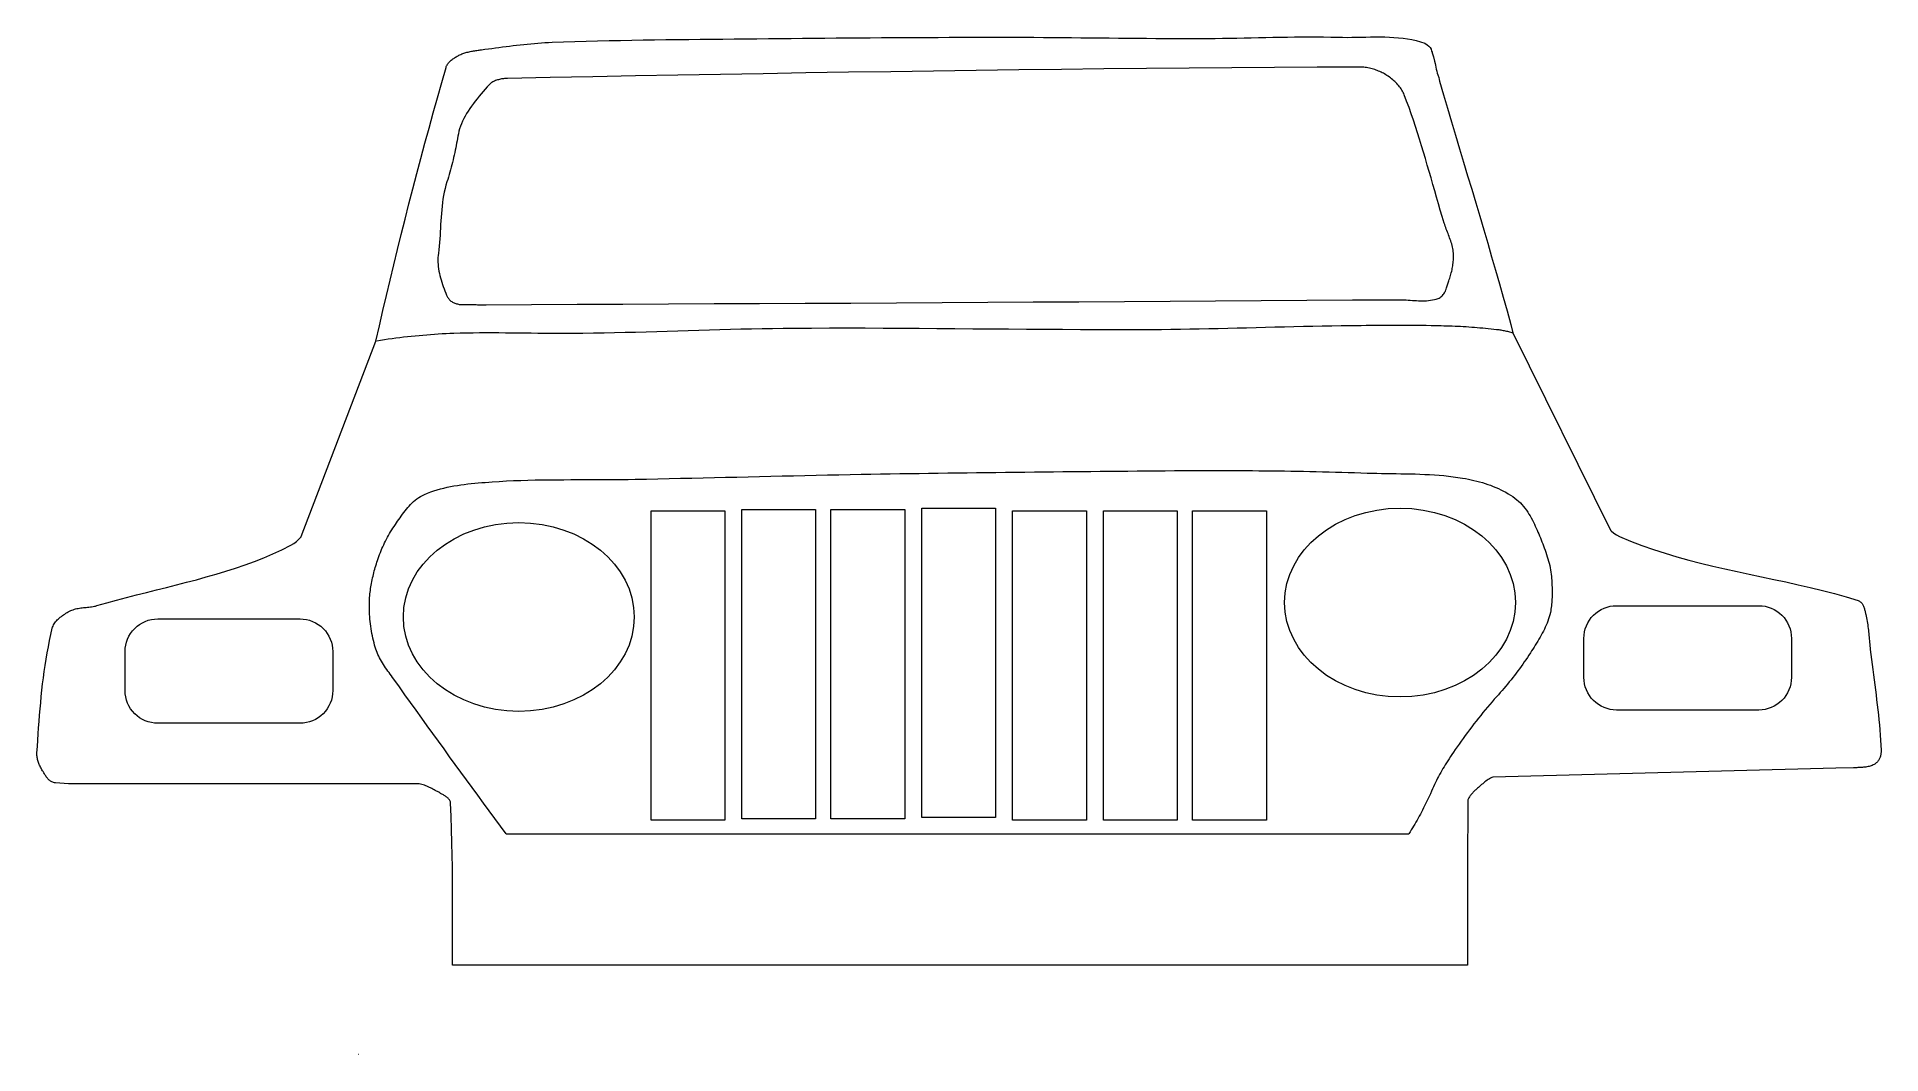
# Model space of a CAD drawing. Extents: x -8.6 to 19.6, y -3.5 to 12.
import ezdxf

# ---------------------------------------------------------------- set-up
doc = ezdxf.new("R2010")
doc.units = 0
doc.header["$MEASUREMENT"] = 0
doc.layers.add('Inside lines', color=7, linetype='Continuous', lineweight=0)
doc.layers.add('OUTSIDE', color=7, linetype='Continuous', lineweight=0)

# ---------------------------------------------------------------- blocks, each defined once
blk = doc.blocks.new('*E0')
at = {"layer": 'Inside lines', "color": 7, "linetype": 'Continuous', "lineweight": 0}
blk.add_lwpolyline([(-1.432, -0.163), (-0.741, -0.163), (-0.05, -0.163), (0.641, -0.163), (1.331, -0.163), (2.022, -0.163), (2.713, -0.163), (3.404, -0.163), (4.095, -0.163), (4.785, -0.163), (5.476, -0.163), (6.167, -0.163), (6.858, -0.163), (7.549, -0.163), (8.24, -0.163), (8.93, -0.163), (9.621, -0.163), (10.312, -0.163), (11.003, -0.163), (11.694, -0.163), (12.384, -0.163)], dxfattribs=at)
blk = doc.blocks.new('*E1')
at = {"layer": 'Inside lines', "color": 7, "linetype": 'Continuous', "lineweight": 0}
blk.add_lwpolyline([(-1.432, -0.163), (-1.518, -0.045), (-1.605, 0.073), (-1.691, 0.191), (-1.778, 0.309), (-1.864, 0.427), (-1.95, 0.545), (-2.037, 0.663), (-2.123, 0.782), (-2.209, 0.9), (-2.295, 1.018), (-2.38, 1.137), (-2.466, 1.255), (-2.552, 1.373), (-2.638, 1.492), (-2.723, 1.61), (-2.809, 1.729), (-2.894, 1.847), (-2.98, 1.966), (-3.065, 2.085), (-3.15, 2.203), (-3.168, 2.229), (-3.187, 2.254), (-3.205, 2.279), (-3.223, 2.304), (-3.24, 2.329), (-3.258, 2.354), (-3.275, 2.379), (-3.291, 2.404), (-3.308, 2.429), (-3.323, 2.455), (-3.339, 2.48), (-3.353, 2.506), (-3.367, 2.531), (-3.381, 2.558), (-3.393, 2.584), (-3.405, 2.611), (-3.416, 2.638), (-3.426, 2.666), (-3.435, 2.694), (-3.443, 2.723), (-3.452, 2.759), (-3.461, 2.795), (-3.469, 2.831), (-3.477, 2.867), (-3.484, 2.903), (-3.49, 2.94), (-3.496, 2.976), (-3.502, 3.013), (-3.507, 3.05), (-3.511, 3.087), (-3.515, 3.123), (-3.518, 3.16), (-3.52, 3.197), (-3.522, 3.234), (-3.523, 3.271), (-3.524, 3.307), (-3.524, 3.344), (-3.523, 3.381), (-3.522, 3.418), (-3.52, 3.454), (-3.518, 3.481), (-3.515, 3.508), (-3.512, 3.535), (-3.509, 3.563), (-3.505, 3.59), (-3.501, 3.617), (-3.496, 3.644), (-3.492, 3.671), (-3.486, 3.698), (-3.481, 3.725), (-3.475, 3.753), (-3.468, 3.78), (-3.462, 3.806), (-3.455, 3.833), (-3.448, 3.86), (-3.441, 3.887), (-3.433, 3.914), (-3.425, 3.94), (-3.417, 3.967), (-3.409, 3.993), (-3.399, 4.023), (-3.389, 4.053), (-3.378, 4.083), (-3.367, 4.113), (-3.356, 4.142), (-3.344, 4.172), (-3.331, 4.202), (-3.318, 4.231), (-3.305, 4.26), (-3.291, 4.289), (-3.277, 4.318), (-3.262, 4.347), (-3.247, 4.376), (-3.231, 4.404), (-3.215, 4.432), (-3.198, 4.46), (-3.181, 4.488), (-3.163, 4.516), (-3.145, 4.543), (-3.126, 4.57), (-3.109, 4.596), (-3.091, 4.622), (-3.073, 4.648), (-3.054, 4.674), (-3.036, 4.701), (-3.017, 4.727), (-2.998, 4.753), (-2.978, 4.779), (-2.958, 4.805), (-2.937, 4.83), (-2.916, 4.854), (-2.894, 4.878), (-2.87, 4.901), (-2.846, 4.923), (-2.821, 4.944), (-2.795, 4.964), (-2.768, 4.983), (-2.74, 5.001), (-2.71, 5.017), (-2.679, 5.032), (-2.632, 5.052), (-2.584, 5.07), (-2.535, 5.087), (-2.486, 5.102), (-2.436, 5.116), (-2.385, 5.129), (-2.334, 5.141), (-2.282, 5.152), (-2.229, 5.161), (-2.177, 5.17), (-2.124, 5.178), (-2.071, 5.185), (-2.017, 5.192), (-1.964, 5.198), (-1.91, 5.203), (-1.857, 5.208), (-1.803, 5.212), (-1.75, 5.216), (-1.697, 5.22), (-1.644, 5.224), (-1.535, 5.231), (-1.425, 5.238), (-1.316, 5.243), (-1.207, 5.247), (-1.098, 5.25), (-0.988, 5.253), (-0.879, 5.255), (-0.769, 5.256), (-0.66, 5.257), (-0.55, 5.257), (-0.441, 5.258), (-0.331, 5.258), (-0.221, 5.258), (-0.112, 5.258), (-0.002, 5.258), (0.107, 5.258), (0.217, 5.259), (0.326, 5.259), (0.436, 5.261), (0.545, 5.263), (0.718, 5.266), (0.891, 5.27), (1.064, 5.274), (1.237, 5.278), (1.41, 5.282), (1.583, 5.286), (1.756, 5.29), (1.929, 5.294), (2.102, 5.298), (2.275, 5.302), (2.448, 5.306), (2.621, 5.31), (2.794, 5.314), (2.967, 5.318), (3.14, 5.322), (3.313, 5.326), (3.486, 5.33), (3.659, 5.333), (3.832, 5.336), (4.005, 5.34), (4.152, 5.342), (4.299, 5.345), (4.446, 5.347), (4.594, 5.35), (4.741, 5.352), (4.888, 5.354), (5.035, 5.356), (5.182, 5.358), (5.329, 5.36), (5.476, 5.362), (5.623, 5.364), (5.77, 5.365), (5.918, 5.367), (6.065, 5.369), (6.212, 5.371), (6.359, 5.372), (6.506, 5.374), (6.653, 5.375), (6.8, 5.377), (6.947, 5.378), (7.09, 5.38), (7.232, 5.381), (7.375, 5.383), (7.517, 5.384), (7.659, 5.386), (7.802, 5.387), (7.944, 5.389), (8.086, 5.39), (8.229, 5.391), (8.371, 5.393), (8.514, 5.394), (8.656, 5.395), (8.798, 5.396), (8.941, 5.397), (9.083, 5.397), (9.226, 5.398), (9.368, 5.398), (9.51, 5.398), (9.653, 5.398), (9.795, 5.397), (9.893, 5.397), (9.991, 5.396), (10.088, 5.395), (10.186, 5.395), (10.284, 5.393), (10.382, 5.392), (10.479, 5.391), (10.577, 5.389), (10.675, 5.387), (10.772, 5.385), (10.87, 5.383), (10.968, 5.381), (11.065, 5.379), (11.163, 5.376), (11.261, 5.374), (11.358, 5.371), (11.456, 5.368), (11.554, 5.365), (11.651, 5.362), (11.749, 5.359), (11.822, 5.357), (11.895, 5.355), (11.968, 5.354), (12.042, 5.352), (12.115, 5.351), (12.189, 5.35), (12.262, 5.349), (12.335, 5.348), (12.409, 5.347), (12.482, 5.345), (12.555, 5.342), (12.629, 5.339), (12.702, 5.336), (12.775, 5.331), (12.847, 5.326), (12.92, 5.32), (12.992, 5.312), (13.064, 5.303), (13.136, 5.293), (13.208, 5.282), (13.251, 5.274), (13.295, 5.266), (13.338, 5.257), (13.381, 5.247), (13.424, 5.236), (13.467, 5.225), (13.51, 5.212), (13.552, 5.199), (13.594, 5.185), (13.635, 5.171), (13.676, 5.155), (13.716, 5.139), (13.756, 5.121), (13.794, 5.103), (13.832, 5.084), (13.87, 5.064), (13.906, 5.043), (13.941, 5.021), (13.975, 4.998), (14.008, 4.974), (14.037, 4.951), (14.064, 4.927), (14.091, 4.902), (14.115, 4.876), (14.139, 4.849), (14.161, 4.821), (14.183, 4.792), (14.203, 4.762), (14.222, 4.732), (14.24, 4.702), (14.258, 4.671), (14.275, 4.64), (14.29, 4.609), (14.306, 4.578), (14.32, 4.547), (14.334, 4.516), (14.348, 4.486), (14.36, 4.456), (14.373, 4.426), (14.385, 4.397), (14.397, 4.368), (14.409, 4.338), (14.422, 4.307), (14.434, 4.276), (14.446, 4.244), (14.458, 4.212), (14.47, 4.179), (14.481, 4.146), (14.492, 4.113), (14.503, 4.079), (14.513, 4.045), (14.523, 4.012), (14.532, 3.978), (14.54, 3.944), (14.547, 3.91), (14.554, 3.876), (14.56, 3.842), (14.564, 3.809), (14.568, 3.776), (14.57, 3.743), (14.571, 3.717), (14.573, 3.691), (14.574, 3.665), (14.575, 3.639), (14.576, 3.613), (14.576, 3.587), (14.577, 3.561), (14.577, 3.534), (14.577, 3.508), (14.577, 3.482), (14.576, 3.456), (14.575, 3.43), (14.573, 3.404), (14.572, 3.378), (14.569, 3.352), (14.566, 3.327), (14.563, 3.301), (14.559, 3.275), (14.555, 3.249), (14.55, 3.223), (14.542, 3.191), (14.534, 3.158), (14.524, 3.126), (14.513, 3.094), (14.5, 3.062), (14.487, 3.031), (14.473, 3), (14.459, 2.969), (14.443, 2.938), (14.427, 2.907), (14.41, 2.876), (14.393, 2.846), (14.375, 2.816), (14.357, 2.786), (14.338, 2.756), (14.319, 2.726), (14.301, 2.696), (14.282, 2.666), (14.263, 2.637), (14.244, 2.607), (14.221, 2.572), (14.198, 2.537), (14.175, 2.502), (14.151, 2.468), (14.127, 2.433), (14.102, 2.399), (14.077, 2.364), (14.052, 2.33), (14.026, 2.296), (14.001, 2.263), (13.974, 2.229), (13.948, 2.196), (13.921, 2.162), (13.894, 2.129), (13.867, 2.096), (13.839, 2.063), (13.811, 2.031), (13.783, 1.998), (13.755, 1.966), (13.726, 1.934), (13.692, 1.896), (13.658, 1.857), (13.624, 1.817), (13.589, 1.776), (13.554, 1.735), (13.519, 1.692), (13.485, 1.649), (13.45, 1.606), (13.416, 1.562), (13.381, 1.519), (13.348, 1.474), (13.314, 1.43), (13.281, 1.386), (13.248, 1.342), (13.216, 1.299), (13.185, 1.255), (13.154, 1.212), (13.124, 1.17), (13.095, 1.128), (13.067, 1.087), (13.044, 1.053), (13.021, 1.02), (13, 0.987), (12.98, 0.956), (12.96, 0.925), (12.941, 0.895), (12.923, 0.865), (12.906, 0.835), (12.889, 0.806), (12.872, 0.777), (12.856, 0.747), (12.84, 0.717), (12.825, 0.687), (12.809, 0.656), (12.794, 0.625), (12.778, 0.593), (12.762, 0.559), (12.746, 0.525), (12.73, 0.489), (12.714, 0.452), (12.7, 0.421), (12.685, 0.389), (12.671, 0.358), (12.656, 0.327), (12.641, 0.295), (12.625, 0.264), (12.61, 0.233), (12.594, 0.202), (12.578, 0.171), (12.562, 0.14), (12.545, 0.109), (12.528, 0.079), (12.511, 0.048), (12.494, 0.018), (12.476, -0.013), (12.458, -0.043), (12.44, -0.073), (12.422, -0.103), (12.403, -0.133), (12.384, -0.163)], dxfattribs=at)

msp = doc.modelspace()

# ---------------------------------------------------------------- linework, layer by layer
at = {"layer": 'Inside lines', "color": 7, "linetype": 'Continuous', "lineweight": 0}
for points in [[(-1.738, 7.934), (-1.04, 7.937), (-0.342, 7.941), (0.356, 7.944), (1.054, 7.947), (1.752, 7.951), (2.449, 7.954), (3.147, 7.958), (3.845, 7.961), (4.543, 7.965), (5.241, 7.969), (5.939, 7.973), (6.637, 7.977), (7.335, 7.981), (8.032, 7.985), (8.73, 7.989), (9.428, 7.993), (10.126, 7.998), (10.824, 8.002), (11.522, 8.007), (12.22, 8.011), (12.25, 8.011), (12.281, 8.01), (12.312, 8.009), (12.344, 8.007), (12.375, 8.005), (12.407, 8.003), (12.438, 8.001), (12.47, 7.999), (12.501, 7.997), (12.532, 7.995), (12.564, 7.995), (12.595, 7.994), (12.625, 7.995), (12.656, 7.996), (12.686, 7.999), (12.716, 8.002), (12.746, 8.007), (12.775, 8.013), (12.803, 8.021), (12.832, 8.031), (12.848, 8.037), (12.862, 8.046), (12.876, 8.055), (12.888, 8.065), (12.9, 8.077), (12.91, 8.089), (12.92, 8.102), (12.928, 8.115), (12.936, 8.13), (12.944, 8.144), (12.95, 8.16), (12.956, 8.175), (12.962, 8.191), (12.967, 8.207), (12.972, 8.223), (12.977, 8.239), (12.982, 8.254), (12.987, 8.27), (12.991, 8.285), (12.996, 8.3), (13.003, 8.321), (13.01, 8.341), (13.016, 8.362), (13.023, 8.383), (13.029, 8.404), (13.034, 8.425), (13.04, 8.446), (13.045, 8.467), (13.049, 8.488), (13.053, 8.51), (13.057, 8.531), (13.06, 8.552), (13.063, 8.574), (13.065, 8.595), (13.067, 8.616), (13.068, 8.638), (13.069, 8.659), (13.069, 8.681), (13.068, 8.702), (13.067, 8.723), (13.065, 8.747), (13.061, 8.77), (13.057, 8.794), (13.052, 8.817), (13.046, 8.841), (13.04, 8.864), (13.033, 8.887), (13.026, 8.91), (13.018, 8.933), (13.009, 8.956), (13.001, 8.979), (12.992, 9.002), (12.984, 9.024), (12.975, 9.047), (12.966, 9.07), (12.958, 9.093), (12.949, 9.116), (12.941, 9.139), (12.933, 9.162), (12.926, 9.185), (12.896, 9.283), (12.866, 9.382), (12.837, 9.48), (12.808, 9.579), (12.78, 9.677), (12.752, 9.776), (12.724, 9.875), (12.695, 9.973), (12.667, 10.072), (12.638, 10.171), (12.609, 10.269), (12.58, 10.368), (12.55, 10.466), (12.519, 10.564), (12.488, 10.662), (12.455, 10.76), (12.422, 10.857), (12.387, 10.954), (12.351, 11.051), (12.314, 11.148), (12.306, 11.166), (12.298, 11.184), (12.288, 11.202), (12.278, 11.219), (12.267, 11.236), (12.255, 11.253), (12.243, 11.27), (12.23, 11.286), (12.216, 11.302), (12.201, 11.318), (12.186, 11.334), (12.171, 11.349), (12.155, 11.363), (12.138, 11.378), (12.121, 11.392), (12.104, 11.405), (12.086, 11.419), (12.068, 11.431), (12.05, 11.444), (12.031, 11.455), (12.014, 11.466), (11.997, 11.476), (11.978, 11.485), (11.96, 11.494), (11.941, 11.503), (11.922, 11.511), (11.902, 11.519), (11.883, 11.526), (11.862, 11.533), (11.842, 11.54), (11.821, 11.545), (11.801, 11.551), (11.78, 11.555), (11.759, 11.559), (11.738, 11.563), (11.716, 11.566), (11.695, 11.568), (11.674, 11.57), (11.652, 11.571), (11.631, 11.571), (10.979, 11.568), (10.327, 11.564), (9.675, 11.559), (9.023, 11.554), (8.371, 11.548), (7.719, 11.542), (7.067, 11.535), (6.415, 11.527), (5.763, 11.519), (5.111, 11.51), (4.459, 11.501), (3.807, 11.491), (3.155, 11.481), (2.503, 11.47), (1.851, 11.459), (1.199, 11.448), (0.547, 11.436), (-0.105, 11.423), (-0.756, 11.411), (-1.408, 11.398), (-1.424, 11.397), (-1.439, 11.396), (-1.455, 11.395), (-1.471, 11.393), (-1.487, 11.391), (-1.503, 11.389), (-1.519, 11.386), (-1.534, 11.382), (-1.55, 11.378), (-1.565, 11.374), (-1.58, 11.369), (-1.595, 11.364), (-1.609, 11.358), (-1.623, 11.352), (-1.636, 11.345), (-1.648, 11.337), (-1.66, 11.329), (-1.671, 11.321), (-1.681, 11.311), (-1.691, 11.302), (-1.721, 11.267), (-1.752, 11.232), (-1.783, 11.197), (-1.813, 11.161), (-1.843, 11.124), (-1.873, 11.087), (-1.903, 11.05), (-1.931, 11.013), (-1.959, 10.975), (-1.985, 10.937), (-2.011, 10.898), (-2.035, 10.86), (-2.058, 10.821), (-2.079, 10.783), (-2.098, 10.744), (-2.115, 10.705), (-2.13, 10.667), (-2.143, 10.628), (-2.154, 10.589), (-2.161, 10.551), (-2.168, 10.516), (-2.174, 10.48), (-2.181, 10.444), (-2.188, 10.408), (-2.195, 10.372), (-2.202, 10.336), (-2.21, 10.299), (-2.218, 10.262), (-2.226, 10.225), (-2.234, 10.188), (-2.243, 10.151), (-2.252, 10.113), (-2.262, 10.076), (-2.271, 10.039), (-2.282, 10.001), (-2.292, 9.964), (-2.303, 9.927), (-2.314, 9.889), (-2.325, 9.852), (-2.337, 9.815), (-2.353, 9.764), (-2.366, 9.712), (-2.378, 9.659), (-2.389, 9.605), (-2.397, 9.551), (-2.405, 9.497), (-2.412, 9.442), (-2.417, 9.387), (-2.422, 9.331), (-2.426, 9.275), (-2.429, 9.22), (-2.433, 9.164), (-2.436, 9.108), (-2.439, 9.052), (-2.442, 8.997), (-2.446, 8.941), (-2.45, 8.886), (-2.455, 8.831), (-2.461, 8.777), (-2.467, 8.723), (-2.471, 8.689), (-2.474, 8.655), (-2.474, 8.62), (-2.474, 8.586), (-2.472, 8.552), (-2.469, 8.518), (-2.464, 8.483), (-2.459, 8.449), (-2.452, 8.415), (-2.445, 8.381), (-2.436, 8.347), (-2.427, 8.313), (-2.416, 8.28), (-2.405, 8.246), (-2.394, 8.213), (-2.381, 8.18), (-2.368, 8.147), (-2.355, 8.114), (-2.341, 8.082), (-2.326, 8.05), (-2.32, 8.039), (-2.313, 8.028), (-2.305, 8.018), (-2.296, 8.008), (-2.286, 7.999), (-2.275, 7.991), (-2.264, 7.984), (-2.252, 7.976), (-2.24, 7.97), (-2.227, 7.964), (-2.214, 7.959), (-2.201, 7.954), (-2.188, 7.95), (-2.174, 7.946), (-2.161, 7.943), (-2.148, 7.94), (-2.136, 7.939), (-2.124, 7.937), (-2.113, 7.936), (-2.102, 7.936), (-2.089, 7.936), (-2.076, 7.936), (-2.062, 7.936), (-2.047, 7.936), (-2.032, 7.936), (-2.017, 7.936), (-2, 7.936), (-1.984, 7.936), (-1.966, 7.936), (-1.948, 7.936), (-1.93, 7.936), (-1.91, 7.936), (-1.891, 7.936), (-1.87, 7.935), (-1.85, 7.935), (-1.828, 7.935), (-1.807, 7.935), (-1.784, 7.935), (-1.761, 7.935), (-1.738, 7.934)], [(-3.409, 7.384), (-3.351, 7.393), (-3.292, 7.402), (-3.234, 7.411), (-3.176, 7.419), (-3.117, 7.427), (-3.058, 7.434), (-3, 7.441), (-2.941, 7.448), (-2.882, 7.454), (-2.823, 7.46), (-2.764, 7.466), (-2.705, 7.471), (-2.646, 7.476), (-2.587, 7.48), (-2.528, 7.484), (-2.469, 7.488), (-2.41, 7.492), (-2.35, 7.495), (-2.291, 7.497), (-2.232, 7.5), (-2.133, 7.503), (-2.035, 7.505), (-1.936, 7.507), (-1.837, 7.508), (-1.738, 7.508), (-1.639, 7.508), (-1.54, 7.508), (-1.441, 7.507), (-1.343, 7.506), (-1.244, 7.505), (-1.145, 7.504), (-1.046, 7.502), (-0.947, 7.501), (-0.848, 7.5), (-0.749, 7.499), (-0.65, 7.498), (-0.552, 7.498), (-0.453, 7.498), (-0.354, 7.499), (-0.255, 7.5), (-0.094, 7.502), (0.068, 7.506), (0.229, 7.509), (0.39, 7.513), (0.551, 7.517), (0.712, 7.522), (0.874, 7.527), (1.035, 7.532), (1.196, 7.537), (1.357, 7.541), (1.518, 7.546), (1.68, 7.551), (1.841, 7.556), (2.002, 7.56), (2.163, 7.564), (2.325, 7.567), (2.486, 7.571), (2.647, 7.573), (2.808, 7.575), (2.97, 7.577), (3.244, 7.578), (3.518, 7.579), (3.792, 7.579), (4.066, 7.579), (4.341, 7.578), (4.615, 7.576), (4.889, 7.575), (5.163, 7.573), (5.437, 7.571), (5.712, 7.568), (5.986, 7.566), (6.26, 7.564), (6.534, 7.562), (6.808, 7.56), (7.083, 7.559), (7.357, 7.557), (7.631, 7.557), (7.905, 7.556), (8.179, 7.557), (8.454, 7.557), (8.598, 7.558), (8.743, 7.56), (8.888, 7.562), (9.033, 7.564), (9.178, 7.567), (9.322, 7.569), (9.467, 7.573), (9.612, 7.576), (9.757, 7.58), (9.901, 7.583), (10.046, 7.587), (10.191, 7.591), (10.335, 7.594), (10.48, 7.598), (10.625, 7.601), (10.77, 7.605), (10.914, 7.608), (11.059, 7.611), (11.204, 7.613), (11.349, 7.615), (11.425, 7.616), (11.502, 7.617), (11.578, 7.618), (11.655, 7.619), (11.731, 7.62), (11.808, 7.62), (11.884, 7.621), (11.961, 7.622), (12.037, 7.622), (12.114, 7.622), (12.19, 7.622), (12.267, 7.622), (12.343, 7.622), (12.42, 7.622), (12.496, 7.621), (12.573, 7.621), (12.649, 7.62), (12.726, 7.618), (12.802, 7.617), (12.879, 7.615), (12.921, 7.614), (12.964, 7.613), (13.006, 7.611), (13.049, 7.61), (13.091, 7.608), (13.134, 7.606), (13.176, 7.604), (13.218, 7.601), (13.261, 7.599), (13.303, 7.596), (13.346, 7.593), (13.388, 7.59), (13.43, 7.586), (13.473, 7.583), (13.515, 7.579), (13.557, 7.575), (13.599, 7.571), (13.642, 7.567), (13.684, 7.562), (13.726, 7.557), (13.743, 7.555), (13.76, 7.553), (13.777, 7.551), (13.794, 7.548), (13.81, 7.545), (13.827, 7.542), (13.844, 7.539), (13.861, 7.536), (13.877, 7.532), (13.894, 7.528), (13.911, 7.524), (13.927, 7.52), (13.943, 7.516), (13.96, 7.511), (13.976, 7.507), (13.978, 7.506)], [(2.176, 4.801), (3.306, 4.801), (3.306, 0.068), (2.176, 0.068), (2.176, 4.801)], [(3.541, 4.801), (4.671, 4.801), (4.671, 0.068), (3.541, 0.068), (3.541, 4.801)], [(4.93, 4.82), (6.06, 4.82), (6.06, 0.087), (4.93, 0.087), (4.93, 4.82)], [(0.788, 4.782), (1.917, 4.782), (1.917, 0.048), (0.788, 0.048), (0.788, 4.782)], [(6.319, 4.782), (7.449, 4.782), (7.449, 0.048), (6.319, 0.048), (6.319, 4.782)], [(7.71, 4.782), (8.84, 4.782), (8.84, 0.048), (7.71, 0.048), (7.71, 4.782)], [(9.076, 4.782), (10.205, 4.782), (10.205, 0.048), (9.076, 0.048), (9.076, 4.782)]]:
    msp.add_lwpolyline(points, dxfattribs=at)
at = {"layer": 'Inside lines', "color": 7, "linetype": 'Continuous'}
for points in [[(-7.262, 2.03), (-7.262, 2.627, -0.414214), (-6.762, 3.127), (-4.584, 3.127, -0.414214), (-4.084, 2.627), (-4.084, 2.03, -0.414214), (-4.584, 1.53), (-6.762, 1.53, -0.414214), (-7.262, 2.03)], [(18.24, 2.829), (18.24, 2.232, -0.414214), (17.74, 1.732), (15.563, 1.732, -0.414214), (15.063, 2.232), (15.063, 2.829, -0.414214), (15.563, 3.329), (17.74, 3.329, -0.414214), (18.24, 2.829)]]:
    msp.add_lwpolyline(points, format="xyb", dxfattribs=at)
at = {"layer": 'Inside lines', "color": 7, "linetype": 'Continuous', "lineweight": 0}
for centre in [(12.25, 3.377), (-1.237, 3.156)]:
    msp.add_ellipse(centre, major_axis=(1.767, 0), ratio=0.817489, dxfattribs=at)
at = {"layer": 'OUTSIDE', "color": 7, "linetype": 'Continuous', "lineweight": 0}
msp.add_lwpolyline([(-2.76, 0.605), (-8.126, 0.602), (-8.194, 0.607), (-8.329, 0.617), (-8.343, 0.619), (-8.356, 0.622), (-8.369, 0.626), (-8.381, 0.631), (-8.392, 0.637), (-8.403, 0.644), (-8.414, 0.652), (-8.424, 0.661), (-8.434, 0.67), (-8.443, 0.68), (-8.452, 0.691), (-8.46, 0.701), (-8.468, 0.712), (-8.476, 0.724), (-8.484, 0.735), (-8.491, 0.746), (-8.498, 0.757), (-8.505, 0.769), (-8.511, 0.779), (-8.518, 0.79), (-8.526, 0.803), (-8.534, 0.817), (-8.541, 0.831), (-8.549, 0.845), (-8.556, 0.859), (-8.563, 0.873), (-8.57, 0.887), (-8.576, 0.901), (-8.582, 0.916), (-8.587, 0.93), (-8.592, 0.945), (-8.597, 0.96), (-8.601, 0.974), (-8.604, 0.989), (-8.607, 1.004), (-8.61, 1.019), (-8.611, 1.034), (-8.612, 1.049), (-8.612, 1.064), (-8.612, 1.079), (-8.605, 1.174), (-8.599, 1.27), (-8.593, 1.366), (-8.586, 1.461), (-8.579, 1.557), (-8.571, 1.653), (-8.563, 1.748), (-8.554, 1.844), (-8.545, 1.94), (-8.535, 2.035), (-8.524, 2.131), (-8.512, 2.226), (-8.499, 2.321), (-8.485, 2.416), (-8.47, 2.511), (-8.454, 2.606), (-8.437, 2.701), (-8.418, 2.795), (-8.398, 2.889), (-8.376, 2.983), (-8.371, 3.001), (-8.365, 3.018), (-8.357, 3.034), (-8.348, 3.05), (-8.338, 3.066), (-8.326, 3.081), (-8.314, 3.096), (-8.3, 3.11), (-8.286, 3.125), (-8.271, 3.138), (-8.255, 3.152), (-8.238, 3.165), (-8.221, 3.177), (-8.204, 3.189), (-8.186, 3.201), (-8.168, 3.212), (-8.149, 3.223), (-8.131, 3.233), (-8.112, 3.243), (-8.094, 3.253), (-8.076, 3.261), (-8.058, 3.268), (-8.039, 3.275), (-8.02, 3.28), (-8, 3.284), (-7.98, 3.288), (-7.96, 3.292), (-7.94, 3.294), (-7.919, 3.297), (-7.898, 3.299), (-7.878, 3.301), (-7.857, 3.303), (-7.836, 3.305), (-7.815, 3.307), (-7.794, 3.31), (-7.774, 3.313), (-7.753, 3.316), (-7.733, 3.32), (-7.713, 3.324), (-7.694, 3.33), (-7.544, 3.373), (-7.393, 3.415), (-7.241, 3.455), (-7.089, 3.494), (-6.936, 3.533), (-6.783, 3.571), (-6.63, 3.609), (-6.477, 3.648), (-6.324, 3.687), (-6.172, 3.727), (-6.02, 3.768), (-5.87, 3.811), (-5.721, 3.856), (-5.573, 3.903), (-5.427, 3.953), (-5.283, 4.006), (-5.14, 4.062), (-5, 4.122), (-4.863, 4.185), (-4.728, 4.253), (-4.681, 4.281), (-4.639, 4.313), (-4.602, 4.347), (-4.57, 4.385), (-4.568, 4.388), (-3.424, 7.377), (-3.371, 7.61), (-3.317, 7.844), (-3.263, 8.078), (-3.207, 8.311), (-3.151, 8.545), (-3.094, 8.778), (-3.036, 9.011), (-2.978, 9.244), (-2.918, 9.477), (-2.858, 9.709), (-2.797, 9.942), (-2.736, 10.174), (-2.673, 10.407), (-2.61, 10.639), (-2.547, 10.871), (-2.482, 11.103), (-2.417, 11.334), (-2.351, 11.566), (-2.347, 11.578), (-2.342, 11.591), (-2.335, 11.602), (-2.328, 11.614), (-2.32, 11.625), (-2.312, 11.636), (-2.302, 11.647), (-2.292, 11.657), (-2.281, 11.667), (-2.27, 11.677), (-2.258, 11.686), (-2.246, 11.696), (-2.233, 11.704), (-2.22, 11.713), (-2.207, 11.721), (-2.193, 11.729), (-2.18, 11.737), (-2.166, 11.744), (-2.153, 11.752), (-2.139, 11.758), (-2.124, 11.765), (-2.109, 11.772), (-2.094, 11.778), (-2.078, 11.784), (-2.062, 11.789), (-2.046, 11.794), (-2.03, 11.798), (-2.013, 11.802), (-1.997, 11.806), (-1.98, 11.809), (-1.963, 11.813), (-1.946, 11.816), (-1.929, 11.819), (-1.912, 11.821), (-1.895, 11.824), (-1.878, 11.826), (-1.861, 11.829), (-1.843, 11.831), (-1.826, 11.833), (-1.81, 11.835), (-1.756, 11.843), (-1.702, 11.85), (-1.648, 11.858), (-1.594, 11.865), (-1.54, 11.872), (-1.486, 11.879), (-1.432, 11.886), (-1.378, 11.893), (-1.324, 11.9), (-1.27, 11.906), (-1.216, 11.912), (-1.162, 11.918), (-1.107, 11.924), (-1.053, 11.929), (-0.999, 11.934), (-0.945, 11.938), (-0.89, 11.942), (-0.836, 11.946), (-0.781, 11.949), (-0.727, 11.951), (-0.553, 11.957), (-0.379, 11.963), (-0.205, 11.968), (-0.031, 11.973), (0.144, 11.977), (0.318, 11.98), (0.492, 11.984), (0.666, 11.986), (0.84, 11.989), (1.014, 11.991), (1.189, 11.993), (1.363, 11.995), (1.537, 11.997), (1.711, 11.999), (1.886, 12), (2.06, 12.002), (2.234, 12.003), (2.408, 12.005), (2.582, 12.007), (2.757, 12.009), (2.93, 12.01), (3.103, 12.012), (3.276, 12.014), (3.449, 12.015), (3.622, 12.017), (3.795, 12.018), (3.968, 12.02), (4.141, 12.021), (4.314, 12.022), (4.487, 12.023), (4.66, 12.024), (4.833, 12.025), (5.006, 12.025), (5.179, 12.026), (5.352, 12.027), (5.525, 12.027), (5.698, 12.027), (5.871, 12.028), (6.044, 12.028), (6.217, 12.028), (6.36, 12.028), (6.504, 12.027), (6.647, 12.027), (6.791, 12.026), (6.934, 12.025), (7.078, 12.024), (7.222, 12.022), (7.365, 12.021), (7.509, 12.02), (7.796, 12.017), (7.939, 12.015), (8.083, 12.014), (8.227, 12.013), (8.37, 12.012), (8.514, 12.011), (8.657, 12.01), (8.801, 12.009), (8.944, 12.009), (9.088, 12.009), (9.199, 12.009), (9.309, 12.01), (9.42, 12.011), (9.531, 12.012), (9.641, 12.014), (9.752, 12.016), (9.863, 12.019), (9.973, 12.021), (10.084, 12.023), (10.194, 12.026), (10.305, 12.028), (10.416, 12.03), (10.526, 12.031), (10.637, 12.032), (10.748, 12.033), (10.858, 12.033), (10.969, 12.033), (11.079, 12.032), (11.19, 12.03), (11.301, 12.028), (11.371, 12.027), (11.441, 12.026), (11.513, 12.027), (11.584, 12.028), (11.656, 12.03), (11.728, 12.031), (11.8, 12.032), (11.872, 12.033), (11.944, 12.033), (12.015, 12.032), (12.086, 12.03), (12.157, 12.026), (12.227, 12.021), (12.296, 12.014), (12.364, 12.004), (12.432, 11.992), (12.498, 11.977), (12.563, 11.959), (12.627, 11.937), (12.664, 11.911), (12.692, 11.889), (12.711, 11.87), (12.726, 11.843), (12.733, 11.816), (12.74, 11.8), (12.74, 11.788), (12.754, 11.76), (12.761, 11.727), (12.777, 11.661), (12.785, 11.624), (12.79, 11.603), (12.798, 11.57), (12.804, 11.541), (12.812, 11.508), (12.82, 11.478), (12.83, 11.451), (12.842, 11.413), (12.847, 11.383), (12.854, 11.354), (12.914, 11.148), (12.975, 10.941), (13.037, 10.734), (13.098, 10.528), (13.16, 10.321), (13.222, 10.115), (13.284, 9.908), (13.346, 9.702), (13.408, 9.495), (13.469, 9.289), (13.531, 9.082), (13.592, 8.875), (13.652, 8.669), (13.712, 8.462), (13.771, 8.255), (13.83, 8.048), (13.887, 7.84), (13.944, 7.633), (13.978, 7.506), (15.47, 4.487), (15.483, 4.473), (15.52, 4.441), (15.561, 4.413), (15.608, 4.389), (15.778, 4.317), (15.951, 4.25), (16.127, 4.188), (16.305, 4.131), (16.485, 4.077), (16.667, 4.027), (16.85, 3.98), (17.035, 3.936), (17.221, 3.893), (17.407, 3.852), (17.594, 3.812), (17.782, 3.772), (17.969, 3.732), (18.156, 3.692), (18.343, 3.65), (18.528, 3.607), (18.713, 3.562), (18.897, 3.514), (19.079, 3.463), (19.259, 3.408), (19.272, 3.403), (19.283, 3.397), (19.294, 3.39), (19.303, 3.382), (19.312, 3.374), (19.32, 3.364), (19.327, 3.354), (19.333, 3.343), (19.339, 3.332), (19.344, 3.32), (19.348, 3.308), (19.352, 3.295), (19.356, 3.283), (19.36, 3.27), (19.363, 3.257), (19.366, 3.245), (19.368, 3.232), (19.371, 3.22), (19.374, 3.208), (19.377, 3.196), (19.383, 3.17), (19.389, 3.143), (19.394, 3.116), (19.399, 3.089), (19.404, 3.063), (19.408, 3.036), (19.411, 3.009), (19.415, 2.982), (19.418, 2.955), (19.421, 2.928), (19.424, 2.901), (19.426, 2.874), (19.429, 2.847), (19.431, 2.82), (19.434, 2.793), (19.436, 2.765), (19.439, 2.738), (19.442, 2.711), (19.444, 2.684), (19.447, 2.657), (19.456, 2.58), (19.465, 2.504), (19.475, 2.427), (19.485, 2.35), (19.495, 2.273), (19.505, 2.196), (19.514, 2.119), (19.524, 2.042), (19.534, 1.965), (19.544, 1.888), (19.553, 1.812), (19.562, 1.735), (19.57, 1.658), (19.578, 1.581), (19.586, 1.504), (19.592, 1.427), (19.599, 1.35), (19.604, 1.272), (19.608, 1.195), (19.612, 1.118), (19.612, 1.107), (19.612, 1.095), (19.611, 1.083), (19.61, 1.072), (19.609, 1.06), (19.607, 1.048), (19.604, 1.036), (19.601, 1.024), (19.597, 1.013), (19.593, 1.001), (19.589, 0.99), (19.583, 0.979), (19.577, 0.969), (19.571, 0.958), (19.564, 0.948), (19.556, 0.939), (19.547, 0.93), (19.538, 0.922), (19.528, 0.914), (19.518, 0.906), (19.504, 0.898), (19.49, 0.891), (19.475, 0.885), (19.46, 0.879), (19.445, 0.874), (19.429, 0.87), (19.412, 0.866), (19.396, 0.863), (19.379, 0.86), (19.362, 0.858), (19.345, 0.856), (19.327, 0.854), (19.31, 0.853), (19.292, 0.852), (19.275, 0.851), (19.257, 0.851), (19.24, 0.85), (19.222, 0.85), (19.205, 0.849), (19.188, 0.849), (18.918, 0.841), (13.669, 0.707), (13.653, 0.7), (13.635, 0.691), (13.617, 0.68), (13.599, 0.669), (13.582, 0.657), (13.564, 0.644), (13.548, 0.631), (13.531, 0.618), (13.515, 0.604), (13.499, 0.59), (13.483, 0.576), (13.468, 0.562), (13.452, 0.548), (13.437, 0.535), (13.422, 0.522), (13.412, 0.513), (13.401, 0.504), (13.391, 0.494), (13.381, 0.485), (13.371, 0.475), (13.362, 0.465), (13.352, 0.455), (13.343, 0.445), (13.334, 0.435), (13.326, 0.424), (13.318, 0.413), (13.311, 0.402), (13.305, 0.391), (13.299, 0.38), (13.293, 0.369), (13.289, 0.357), (13.286, 0.347), (13.284, -0.664), (13.284, -2.173), (-2.251, -2.173), (-2.251, -0.664), (-2.255, -0.499), (-2.26, -0.297), (-2.266, -0.095), (-2.273, 0.107), (-2.28, 0.309), (-2.281, 0.319), (-2.284, 0.329), (-2.287, 0.338), (-2.292, 0.347), (-2.297, 0.356), (-2.304, 0.365), (-2.312, 0.373), (-2.32, 0.381), (-2.329, 0.389), (-2.338, 0.397), (-2.348, 0.404), (-2.358, 0.412), (-2.369, 0.419), (-2.38, 0.425), (-2.391, 0.432), (-2.402, 0.438), (-2.413, 0.445), (-2.424, 0.451), (-2.435, 0.457), (-2.445, 0.463), (-2.462, 0.473), (-2.48, 0.483), (-2.497, 0.492), (-2.515, 0.502), (-2.533, 0.512), (-2.551, 0.522), (-2.569, 0.531), (-2.587, 0.54), (-2.606, 0.549), (-2.625, 0.558), (-2.643, 0.566), (-2.662, 0.574), (-2.682, 0.581), (-2.701, 0.588), (-2.721, 0.594), (-2.74, 0.6), (-2.76, 0.605)], dxfattribs=at)
at = {"layer": 'OUTSIDE', "color": 7, "linetype": 'Continuous'}
msp.add_ellipse((-3.69, -3.422), major_axis=(0.117, 0), ratio=0.95426, start_param=-1.570796, end_param=-1.547261, dxfattribs=at)

# ---------------------------------------------------------------- block references
at = {"layer": 'Inside lines', "color": 7, "linetype": 'Continuous'}
for name in ['*E1', '*E0']:
    msp.add_blockref(name, (0, 0), dxfattribs=at)

doc.saveas('drawing.dxf')
